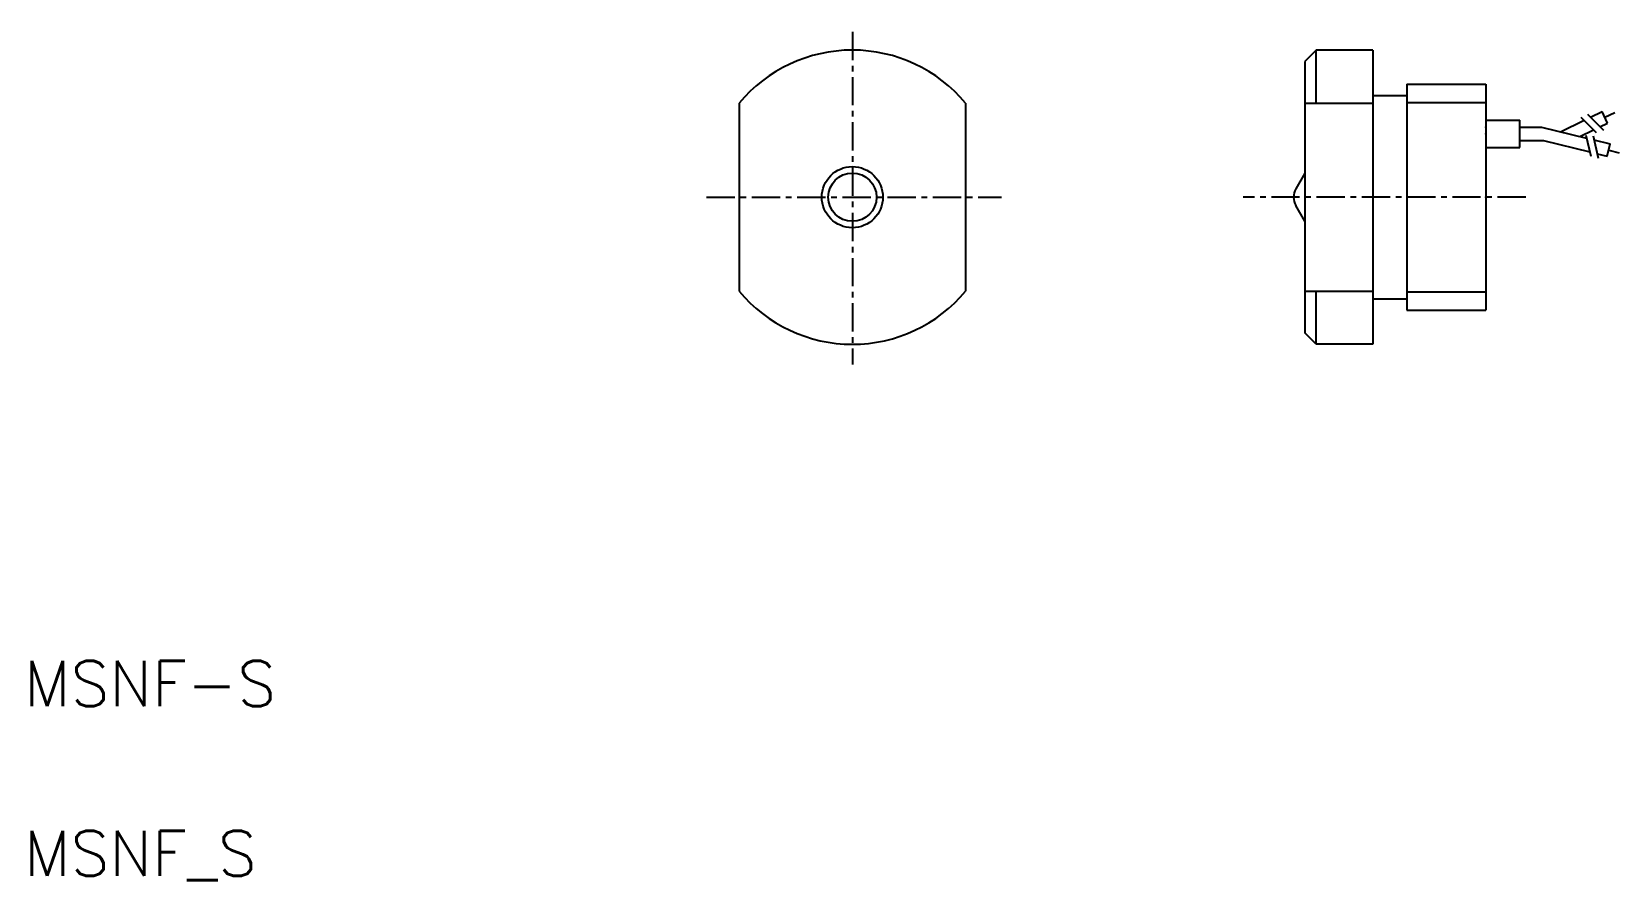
# Model space of a CAD drawing. Extents: x 5.3 to 75.5, y 4.8 to 42.3.
import ezdxf

# ---------------------------------------------------------------- set-up
doc = ezdxf.new("R2010")
doc.units = 0
doc.linetypes.add('CENTER', pattern=[2, 1.25, -0.25, 0.25, -0.25])
doc.layers.get('0').update_dxf_attribs({"linetype": 'CONTINUOUS'})
doc.layers.add('CENTER', color=1, linetype='CENTER')
doc.styles.get("Standard").update_dxf_attribs({"font": 'txt.shx', "bigfont": 'bigfont.shx'})

msp = doc.modelspace()

# ---------------------------------------------------------------- linework, layer by layer
at = {"color": 7, "linetype": 'CONTINUOUS'}
for p, q in [((62.112, 41.5), (61.612, 41)), ((64.612, 41.5), (62.112, 41.5)), ((62.112, 39.153), (62.112, 41.5)), ((64.612, 41.5), (64.612, 28.5)), ((61.612, 41), (61.612, 29)), ((66.112, 40), (66.112, 30)), ((66.112, 40), (69.612, 40)), ((69.612, 40), (69.612, 30)), ((64.612, 39.5), (66.112, 39.5)), ((36.612, 39.153), (36.612, 30.847)), ((46.612, 39.153), (46.612, 30.847)), ((61.612, 39.153), (64.612, 39.153)), ((74.239, 38.536), (74.746, 38.782)), ((74.99, 38.277), (74.746, 38.782)), ((74.868, 38.529), (75.315, 38.745)), ((69.612, 38.4), (71.112, 38.4)), ((71.112, 37.2), (71.112, 38.4)), ((71.112, 38.1), (72.07, 38.1)), ((72.07, 38.1), (74.062, 37.61)), ((72.911, 37.893), (73.954, 38.398)), ((73.765, 37.683), (74.369, 37.976)), ((74.654, 38.114), (74.99, 38.277)), ((69.612, 37.2), (71.112, 37.2)), ((71.112, 37.5), (72.161, 37.5)), ((72.161, 37.5), (74.208, 36.997)), ((74.39, 37.53), (75.11, 37.353)), ((74.976, 36.808), (75.11, 37.353)), ((74.536, 36.916), (74.976, 36.808)), ((75.043, 37.08), (75.507, 36.966)), ((61.612, 36.067), (61.212, 35.375)), ((61.612, 33.933), (61.212, 34.625)), ((61.612, 30.847), (64.612, 30.847)), ((62.112, 28.5), (62.112, 30.847)), ((64.612, 30.5), (66.112, 30.5)), ((66.112, 30), (69.612, 30)), ((62.112, 28.5), (61.612, 29)), ((64.612, 28.5), (62.112, 28.5))]:
    msp.add_line(p, q, dxfattribs=at)
at = {"color": 3, "linetype": 'CONTINUOUS'}
for p, q in [((66.112, 39.188), (69.612, 39.188)), ((74.105, 38.672), (74.811, 37.955)), ((73.816, 38.539), (74.485, 37.858)), ((74.03, 37.745), (74.251, 36.817)), ((74.347, 37.71), (74.58, 36.73)), ((66.112, 30.812), (69.612, 30.812))]:
    msp.add_line(p, q, dxfattribs=at)
at = {"color": 7, "linetype": 'CONTINUOUS'}
for radius in [1.35, 1.067]:
    msp.add_circle((41.612, 35), radius, dxfattribs=at)
for centre, radius, start, end in [((41.612, 35), 6.5, 39.71514, 140.28486), ((61.862, 35), 0.75, 150, 210), ((41.612, 35), 6.5, 219.71514, 320.28486)]:
    msp.add_arc(centre, radius, start, end, dxfattribs=at)
for p in [(69.612, 38.1), (69.612, 37.8), (61.112, 35), (69.612, 35)]:
    msp.add_point(p, dxfattribs=at)
at = {"layer": 'CENTER', "color": 1, "linetype": 'CENTER'}
for p, q in [((41.612, 42.311), (41.612, 27.604)), ((35.172, 35), (48.205, 35)), ((71.382, 35), (58.885, 35))]:
    msp.add_line(p, q, dxfattribs=at)

# ---------------------------------------------------------------- texts
at = {"color": 7, "linetype": 'CONTINUOUS'}
for s, p in [('MSNF-S', (5, 12.5)), ('MSNF_S', (5, 5))]:
    msp.add_text(s, height=2, dxfattribs=at).set_placement(p)

doc.saveas('drawing.dxf')
